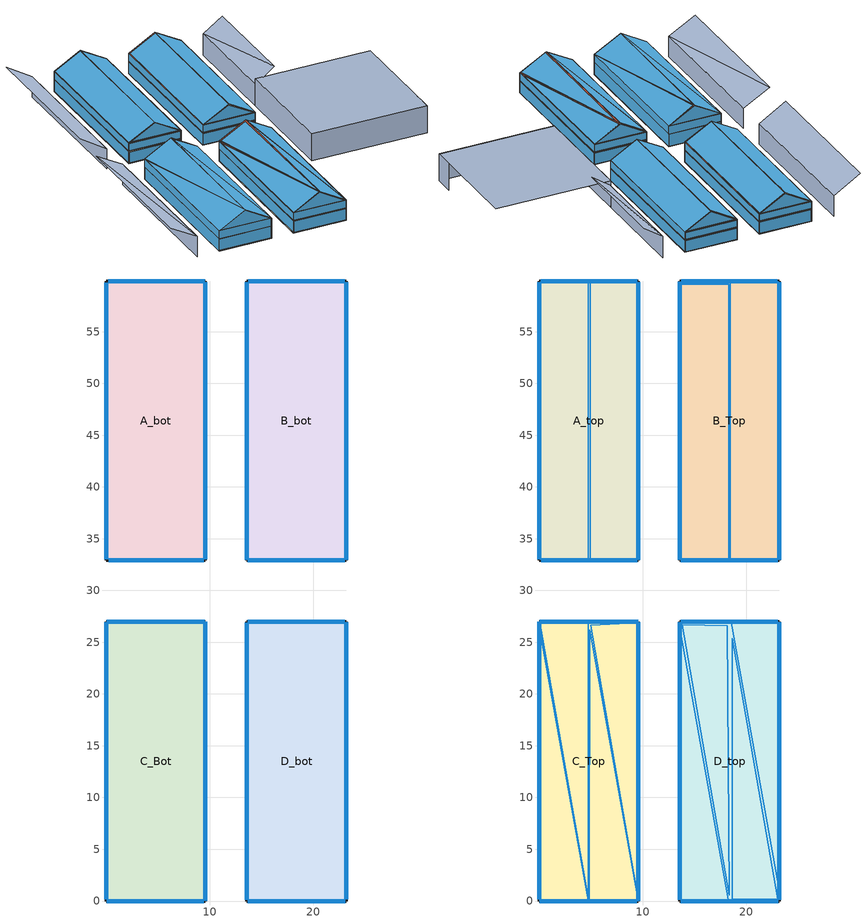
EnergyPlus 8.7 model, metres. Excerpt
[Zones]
C_Bot
 floor ground (Exterior Floor): 9.6,27 9.6,0 0.02,0 0.02,27 z0
 wall outside (Exterior Wall): 9.6,0 9.6,27 0.02,27 0.02,0 9.6,0 z0:2.29
 window (Exterior Window): 9.52,27 0.07,27 z0.03:2.25; 9.6,0.02 9.6,26.96 z0.07:2.28; 0.02,26.91 0.02,0.15 z0.02:2.24; 0.05,0 9.45,0 z0.16:2.26
D_bot
 floor ground (Exterior Floor): 23.2,27 23.2,0 13.6,0 13.6,27 z0
 wall outside (Exterior Wall): 13.6,27 13.6,0 23.2,0 23.2,27 13.6,27 z0:2.29
 window (Exterior Window): 23.08,27 13.68,27 z0.06:2.15; 23.2,0.15 23.2,26.93 z0.1:2.16; 13.7,0 23.11,0 z0.12:2.2; 13.6,26.87 13.6,0.14 z0.15:2.17
A_bot
 floor ground (Exterior Floor): 9.6,59.9 9.6,32.9 0.02,32.9 0.02,59.9 z0
 wall outside (Exterior Wall): 9.6,32.9 9.6,59.9 0.02,59.9 0.02,32.9 9.6,32.9 z0:2.29
 window (Exterior Window): 9.51,59.9 0.19,59.9 z0.12:2.19; 0.02,59.75 0.02,33.03 z0.15:2.17; 9.6,33 9.6,59.78 z0.13:2.17; 0.28,32.9 9.44,32.9 z0.14:2.09
B_bot
 floor ground (Exterior Floor): 23.18,59.9 23.18,32.9 13.6,32.9 13.6,59.9 z0
 wall outside (Exterior Wall): 23.18,32.9 23.18,59.9 13.6,59.9 13.6,32.9 23.18,32.9 z0:2.29
 window (Exterior Window): 13.69,32.9 23.07,32.9 z0.13:2.15; 23.18,32.99 23.18,59.8 z0.14:2.16; 23.04,59.9 13.71,59.9 z0.12:2.15; 13.6,59.8 13.6,32.97 z0.11:2.15
C_Top
 floor to C_Bot (Interior Floor): 9.6,27 9.6,0 0.02,0 0.02,27 z2.29
 wall outside (Exterior Wall): 9.6,27 0.02,27 0.02,0 9.6,0 9.6,27 z2.29:3.8; 0.02,0,3.8 9.6,0,3.8 4.8,0,6.52; 9.6,27,3.8 0.02,27,3.8 4.81,27,6.52
 window (Exterior Window): 0.05,0 9.44,0 z2.35:3.77; 9.6,0.05 9.6,26.94 z2.32:3.76; 9.57,27 0.07,27 z2.34:3.76; 0.02,26.96 0.02,0.16 z2.37:3.75; 9.44,27,3.85 0.22,27,3.85 4.81,27,6.47; 0.22,0,3.86 9.4,0,3.86 4.79,0,6.46
 roof outside (Exterior Roof): 4.8,0,6.52 9.6,0,3.8 4.81,27,6.52; 9.6,0,3.8 9.6,27,3.8 4.81,27,6.52; 4.81,27,6.52 0.02,27,3.8 4.8,0,6.52; 0.02,27,3.8 0.02,0,3.8 4.8,0,6.52
 skylight (Exterior Window): 0.06,26.18,3.82 0.06,0.03,3.82 4.77,0.02,6.5; 4.77,26.95,6.49 0.06,26.96,3.82 4.77,0.33,6.5; 4.84,0.04,6.5 9.56,0.04,3.82 4.89,26.21,6.48; 9.58,0.16,3.81 9.58,26.9,3.81 4.99,26.64,6.42
D_top
 floor to D_bot (Interior Floor): 23.2,27 23.2,0 13.6,0 13.6,27 z2.29
 wall outside (Exterior Wall): 23.2,27 13.6,27 13.6,0 23.2,0 23.2,27 z2.29:3.8; 13.62,0,3.8 23.2,0,3.8 18.4,0,6.52; 23.2,27,3.8 13.62,27,3.8 18.4,27,6.52; 13.6,0,3.8 13.62,0,3.8 18.4,0,6.52
 window (Exterior Window): 23.06,27 13.67,27 z2.37:3.71; 23.2,0.14 23.2,26.95 z2.4:3.7; 13.69,0 23.13,0 z2.39:3.73; 13.6,26.91 13.6,0.1 z2.41:3.68; 22.92,27,3.89 13.99,27,3.89 18.4,27,6.4; 13.82,0,3.85 22.84,0,3.85 18.39,0,6.42
 roof outside (Exterior Roof): 23.2,0,3.8 23.2,27,3.8 18.4,27,6.52; 18.4,0,6.52 23.2,0,3.8 18.4,27,6.52; 18.4,27,6.52 13.62,27,3.8 18.4,0,6.52; 13.6,27,3.8 13.6,0,3.8 18.4,0,6.52; 18.4,0,6.52 13.62,27,3.8 13.6,27,3.8
 skylight (Exterior Window): 23.11,1.56,3.85 23.11,26.95,3.85 18.57,26.93,6.42; 18.64,0.15,6.38 23.06,0.15,3.88 18.64,25.39,6.38; 13.68,25.84,3.84 13.68,0.11,3.84 18.3,0.12,6.46; 18.16,26.62,6.38 13.84,26.68,3.93 18.36,0.57,6.5
A_top
 floor to A_bot (Interior Floor): 9.6,59.9 9.6,32.9 0.02,32.9 0.02,59.9 z2.29
 wall outside (Exterior Wall): 0.02,59.9 0.02,32.9 9.6,32.9 9.6,59.9 0.02,59.9 z2.29:3.8; 0.02,32.9,3.8 9.6,32.9,3.8 4.81,32.9,6.52; 9.6,59.9,3.8 0.02,59.9,3.8 4.81,59.9,6.52
 window (Exterior Window): 0.02,59.78 0.02,33.03 / 9.6,32.97 9.6,59.8 z2.43:3.7; 9.49,59.9 0.15,59.9 z2.46:3.72; 0.19,32.9 9.5,32.9 z2.36:3.68; 9.36,59.9,3.87 0.47,59.9,3.87 4.88,59.9,6.42; 0.51,32.9,3.93 9.21,32.9,3.93 4.9,32.9,6.4
 roof outside (Exterior Roof): 4.81,32.9,6.52 9.6,32.9,3.8 9.6,59.9,3.8 4.81,59.9,6.52; 4.81,59.9,6.52 0.02,59.9,3.8 0.02,32.9,3.8 4.81,32.9,6.52
 skylight (Exterior Window): 4.73,59.76,6.48 0.12,59.76,3.86 0.12,33.02,3.86 4.73,33.02,6.48; 4.92,33.04,6.46 9.42,33.04,3.9 9.42,59.72,3.9 4.92,59.72,6.46
B_Top
 floor to B_bot (Interior Floor): 23.18,59.9 23.18,32.9 13.6,32.9 13.6,59.9 z2.29
 wall outside (Exterior Wall): 23.18,32.9 23.18,59.9 13.6,59.9 13.6,32.9 23.18,32.9 z2.29:3.8; 13.6,32.9,3.8 23.18,32.9,3.8 18.39,32.9,6.52; 23.18,59.9,3.8 13.6,59.9,3.8 18.39,59.9,6.52
 window (Exterior Window): 23.18,32.96 23.18,59.8 z2.43:3.73; 13.7,32.9 23.08,32.9 z2.4:3.72; 23.03,59.9 13.73,59.9 z2.4:3.65; 13.6,59.81 13.6,32.98 z2.4:3.71; 13.82,32.9,3.87 22.81,32.9,3.87 18.3,32.9,6.32; 22.83,59.9,3.89 14.03,59.9,3.89 18.39,59.9,6.39
 roof outside (Exterior Roof): 18.39,59.9,6.52 13.6,59.9,3.8 13.6,32.9,3.8 18.39,32.9,6.52; 18.39,32.9,6.52 23.18,32.9,3.8 23.18,59.9,3.8 18.39,59.9,6.52
 skylight (Exterior Window): 18.48,33.03,6.47 23.11,33.03,3.84 23.11,59.81,3.84 18.48,59.81,6.47; 18.31,59.59,6.47 13.74,59.59,3.88 13.74,33.05,3.88 18.31,33.05,6.47
shading: -3.98,27 -4,0 / -3.98,32.9 -3.98,59.9 z0:3.8; 27.2,41 27.2,20.4 / 27.2,20.4 48.2,20.4 / 48.2,20.4 48.2,24 z0:5; 27.2,59.9 27.2,40.8 z0:4; -4,27,3.81 -3.98,27,3.8 -4,0,3.8; -8.79,27,6.52 -4,27,3.81 -4,0,3.8; -8.79,27,6.52 -4,0,3.8 -8.79,0,6.52; -8.78,32.9,6.8 -3.98,32.9,3.8 -3.98,59.9,3.8 -8.78,59.9,6.8; 27.2,41 27.2,20.4 48.2,20.4 48.2,41 z5; 27.2,59.9,4 27.2,40.8,4 30.7,41,6.5; 30.7,59.9,6.4 27.2,59.9,4 30.7,41,6.5
[Building]
2: North Axis {deg}=0; Terrain=City; Loads Convergence Tolerance Value=0.04; Temperature Convergence Tolerance Value {deltaC}=0.4; Solar Distribution=FullExterior; Maximum Number of Warmup Days=25
[Site:Location]
CHICAGO_IL_USA TMY2-94846: Latitude {deg}=41.78; Longitude {deg}=-87.75; Time Zone {hr}=-6; Elevation {m}=190
[Material]
Name | Roughness | Thickness {m} | Conductivity {W/m-K} | Density {kg/m3} | Specific Heat {J/kg-K}
I02 50mm insulation board | MediumRough | 0.0508 | 0.03 | 43 | 1210
G01a 19mm gypsum board | MediumSmooth | 0.019 | 0.16 | 800 | 1090
M11 100mm lightweight concrete | MediumRough | 0.1016 | 0.53 | 1280 | 840
F16 Acoustic tile | MediumSmooth | 0.0191 | 0.06 | 368 | 590
M01 100mm brick | MediumRough | 0.1016 | 0.89 | 1920 | 790
M15 200mm heavyweight concrete | MediumRough | 0.2032 | 1.95 | 2240 | 900
[Material:AirGap]
Name | Thermal Resistance {m2-K/W}
F04 Wall air space resistance | 0.15
F05 Ceiling air space resistance | 0.18
[WindowMaterial:Glazing]
Clear 3mm: Optical Data Type=SpectralAverage; Thickness {m}=0.003; Solar Transmittance at Normal Incidence=0.837; Front Side Solar Reflectance at Normal Incidence=0.075; Back Side Solar Reflectance at Normal Incidence=0.075; Visible Transmittance at Normal Incidence=0.898; Front Side Visible Reflectance at Normal Incidence=0.081; Back Side Visible Reflectance at Normal Incidence=0.081; Infrared Transmittance at Normal Incidence=0; Front Side Infrared Hemispherical Emissivity=0.84; Back Side Infrared Hemispherical Emissivity=0.84; Conductivity {W/m-K}=0.9
[WindowMaterial:Gas]
Air 13mm: Gas Type=Air; Thickness {m}=0.0127
[Construction]
Exterior Floor: I02 50mm insulation board, M15 200mm heavyweight concrete
Interior Floor: F16 Acoustic tile, F05 Ceiling air space resistance, M11 100mm lightweight concrete
Exterior Wall: M01 100mm brick, M15 200mm heavyweight concrete, I02 50mm insulation board, F04 Wall air space resistance, G01a 19mm gypsum board
Exterior Roof: M11 100mm lightweight concrete, F05 Ceiling air space resistance, F16 Acoustic tile
Exterior Window: Clear 3mm, Air 13mm, Clear 3mm
[Zone] Multiplier=1
C_Bot; C_Top; D_bot; D_top; A_bot; A_top; B_Top; B_bot
[People] Number of People Schedule=Office Occupancy Schedule; Number of People Calculation Method=People/Area; People per Zone Floor Area {person/m2}=0.05382; Fraction Radiant=0.3; Activity Level Schedule=Office Activity Schedule
Name | Zone or ZoneList
C_Bot People | C_Bot
C_Top People | C_Top
D_top People | D_top
D_bot People | D_bot
A_bot People | A_bot
A_top People | A_top
B_bot People | B_bot
B_Top People | B_Top
[Lights] Schedule=Office Lights Schedule; Design Level Calculation Method=Watts/Area
Name | Zone or ZoneList | Watts per Zone Floor Area {W/m2}
C_Bot Lights | C_Bot | 30
C_Top Lights | C_Top | 10.7639
D_top Lights | D_top | 10.76
D_bot Lights | D_bot | 25
A_bot Lights | A_bot | 15
A_top Lights | A_top | 10.7639
B_bot Lights | B_bot | 30
B_Top Lights | B_Top | 10.7639
[ElectricEquipment] Schedule=Office Equipment Schedule; Design Level Calculation Method=Watts/Area; Watts per Zone Floor Area {W/m2}=10.7639
Name | Zone or ZoneList
C_Bot ElectricEquipment | C_Bot
C_Top ElectricEquipment | C_Top
D_top ElectricEquipment | D_top
D_bot ElectricEquipment | D_bot
A_bot ElectricEquipment | A_bot
A_top ElectricEquipment | A_top
B_bot ElectricEquipment | B_bot
B_Top ElectricEquipment | B_Top
[ZoneInfiltration:DesignFlowRate] Schedule=Infiltration Half On Schedule; Design Flow Rate Calculation Method=AirChanges/Hour
Name | Zone or ZoneList | Air Changes per Hour {1/hr}
C_Bot Infiltration | C_Bot | 5
C_Top Infiltration | C_Top | 9
D_top Infiltration | D_top | 9
D_bot Infiltration | D_bot | 5
A_bot Infiltration | A_bot | 4
A_top Infiltration | A_top | 9
B_bot Infiltration | B_bot | 4
B_Top Infiltration | B_Top | 9
[ZoneVentilation:DesignFlowRate]
Name | Zone or ZoneList | Schedule | Design Flow Rate Calculation Method | Flow Rate per Person {m3/s-person} | Air Changes per Hour {1/hr} | Flow Rate per Zone Floor Area {m3/s-m2}
C_Bot Ventilation per Person | C_Bot | Office Occupancy Schedule | AirChanges/Hour | 0.00236 | 3
C_Bot Ventilation per Area | C_Bot | Always On | Flow/Area |  |  | 0.000305
C_Top Ventilation per Person | C_Top | Office Occupancy Schedule | Flow/Person | 0.00236
C_Top Ventilation per Area | C_Top | Always On | Flow/Area |  |  | 0.000305
D_top Ventilation per Person | D_top | Office Occupancy Schedule | Flow/Person | 0.00236
D_top Ventilation per Area | D_top | Always On | Flow/Person |  | 1 | 0.000305
D_bot Ventilation per Person | D_bot | Office Occupancy Schedule | Flow/Person | 0.00236
D_bot Ventilation per Area | D_bot | Always On | AirChanges/Hour |  | 3 | 0.000305
A_bot Ventilation per Person | A_bot | Office Occupancy Schedule | Flow/Person | 0.00236
A_bot Ventilation per Area | A_bot | Always On | AirChanges/Hour |  | 3 | 0.000305
A_top Ventilation per Person | A_top | Office Occupancy Schedule | Flow/Person | 0.00236
A_top Ventilation per Area | A_top | Always On | Flow/Area |  |  | 0.000305
B_bot Ventilation per Person | B_bot | Office Occupancy Schedule | Flow/Person | 0.00236
B_bot Ventilation per Area | B_bot | Always On | AirChanges/Hour |  | 1 | 0.000305
B_Top Ventilation per Person | B_Top | Office Occupancy Schedule | Flow/Person | 0.00236
B_Top Ventilation per Area | B_Top | Always On | Flow/Area |  |  | 0.000305
[ZoneControl:Thermostat] Control Type Schedule=Zone Control Type Sched
Name | Zone or ZoneList | Control 1
Zone 1 Thermostat | C_Bot | A_thermo
Zone 2 Thermostat | D_bot | B_thermo
Zone 3 Thermostat | A_bot | C_thermo
Zone 4 Thermostat | B_bot | D_thermo
[ThermostatSetpoint:DualSetpoint]
Name | Heating Setpoint Temperature Schedule | Cooling Setpoint Temperature Schedule
A_thermo; C_thermo | HEATING SETPOINTS | COOLING SETPOINTS
B_thermo; D_thermo | HEATING SETPOINTS_2 | COOLING SETPOINTS_2
[ZoneHVAC:IdealLoadsAirSystem] Availability Schedule=Always On; Maximum Heating Supply Air Temperature {C}=60; Minimum Cooling Supply Air Temperature {C}=13; Maximum Heating Supply Air Humidity Ratio {kgWater/kgDryAir}=0.015; Minimum Cooling Supply Air Humidity Ratio {kgWater/kgDryAir}=0.009; Heating Limit=NoLimit; Maximum Heating Air Flow Rate {m3/s}=autosize; Cooling Limit=NoLimit; Maximum Cooling Air Flow Rate {m3/s}=autosize; Dehumidification Control Type=ConstantSupplyHumidityRatio; Humidification Control Type=ConstantSupplyHumidityRatio
Zone1Air; Zone2Air; Zone3Air; Zone4Air
[Zone equipment]
C_Bot: Zone1Air
D_bot: Zone2Air
A_bot: Zone3Air
B_bot: Zone4Air
[Schedule:Compact]
Office Lights Schedule: Through: 12/31, For: Weekdays, Until: 05:00, 0.05, Until: 07:00, 0.1, Until: 08:00, 0.3, Until: 17:00, 0.9, Until: 18:00, 0.5, Until: 20:00, 0.3, Until: 22:00, 0.2, Until: 23:00, 0.1, Until: 24:00, 0.05, For: SummerDesignDay, Until: 24:00, 1, For: Saturday, Until: 06:00, 0.05, Until: 08:00, 0.1, Until: 12:00, 0.3, Until: 17:00, 0.15, Until: 24:00, 0.05, For: WinterDesignDay, Until: 24:00, 0, For: Sunday Holidays AllOtherDays, Until: 24:00, 0.05
Office Equipment Schedule: Through: 12/31, For: Weekdays, Until: 08:00, 0.4, Until: 12:00, 0.9, Until: 13:00, 0.8, Until: 17:00, 0.9, Until: 18:00, 0.5, Until: 24:00, 0.4, For: SummerDesignDay, Until: 24:00, 1, For: Saturday, Until: 06:00, 0.3, Until: 08:00, 0.4, Until: 12:00, 0.5, Until: 17:00, 0.35, Until: 24:00, 0.3, For: WinterDesignDay, Until: 24:00, 0, For: Sunday Holidays AllOtherDays, Until: 24:00, 0.3
Office Occupancy Schedule: Through: 12/31, For: Weekdays, Until: 06:00, 0, Until: 07:00, 0.1, Until: 08:00, 0.2, Until: 12:00, 0.95, Until: 13:00, 0.5, Until: 17:00, 0.95, Until: 18:00, 0.3, Until: 20:00, 0.1, Until: 24:00, 0.05, For: SummerDesignDay, Until: 06:00, 0, Until: 22:00, 1, Until: 24:00, 0.05, For: Saturday, Until: 06:00, 0, Until: 08:00, 0.1, Until: 12:00, 0.3, Until: 17:00, 0.1, Until: 19:00, 0, Until: 24:00, 0, For: WinterDesignDay, Until: 24:00, 0, For: Sunday Holidays AllOtherDays, Until: 06:00, 0, Until: 18:00, 0, Until: 24:00, 0
Infiltration Half On Schedule: Through: 12/31, For: Weekdays SummerDesignDay, Until: 06:00, 1, Until: 22:00, 0.5, Until: 24:00, 1, For: Saturday WinterDesignDay, Until: 06:00, 1, Until: 18:00, 0.5, Until: 24:00, 1, For: Sunday Holidays AllOtherDays, Until: 24:00, 1
Always On: Through: 12/31, For: AllDays, Until: 24:00, 1
Office Activity Schedule: Through: 12/31, For: AllDays, Until: 24:00, 120
HEATING SETPOINTS: Through: 12/31, For: Alldays, Until: 7:00, 20, Until: 17:00, 22, Until: 24:00, 20
COOLING SETPOINTS: Through: 12/31, For: Alldays, Until: 7:00, 25, Until: 20:00, 23, Until: 24:00, 25
ZONE CONTROL TYPE SCHED: Through: 3/31, For: Alldays, Until: 24:00, 4, Through: 9/30, For: Alldays, Until: 24:00, 4, Through: 12/31, For: Alldays, Until: 24:00, 4
HEATING SETPOINTS_2: Through: 12/31, For: Alldays, Until: 7:00, 20, Until: 17:00, 24, Until: 24:00, 20
COOLING SETPOINTS_2: Through: 12/31, For: Alldays, Until: 7:00, 25, Until: 20:00, 27, Until: 24:00, 25
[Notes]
Daylight Saving Period in US
